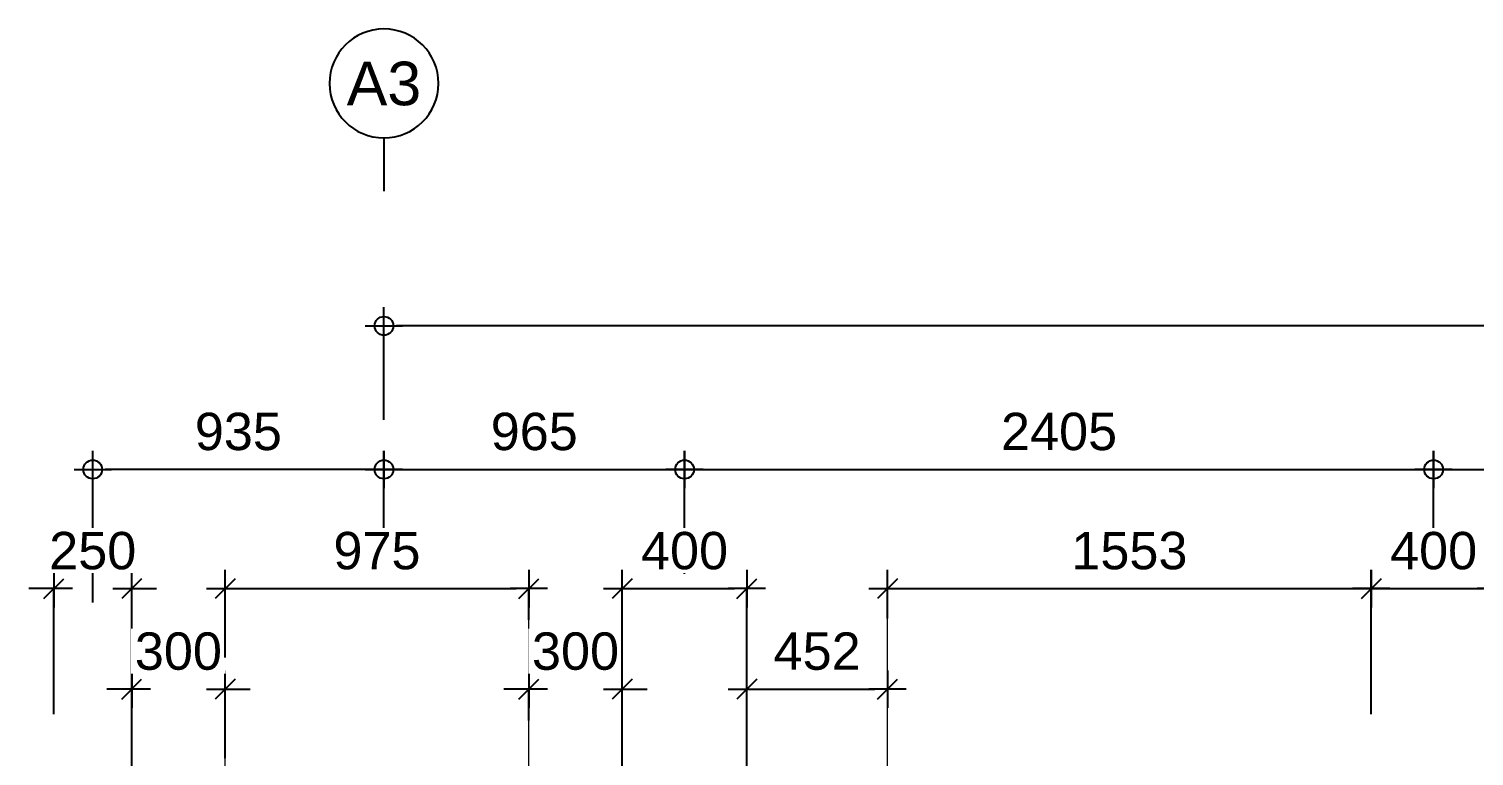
# Model space of a CAD drawing. Header units: millimetres. Extents: x 652937 to 1670132, y 1473552 to 2851037.
# Drawn here: x 663421.43 to 663426.07, y 1524568.492 to 1524570.826 of the extents above; entities that cross this region are included whole.
import ezdxf
from ezdxf.enums import TextEntityAlignment as Align

# ---------------------------------------------------------------- set-up
doc = ezdxf.new("R2010")
doc.units = ezdxf.units.MM
doc.linetypes.add('Grid Line', pattern=[22.225, 12.7, -3.175, 3.175, -3.175])
doc.linetypes.add('HIDDEN', pattern=[0.375, 0.25, -0.125])
doc.layers.get('Defpoints').update_dxf_attribs({"color": 255})
doc.layers.add('S-DIM', color=7, linetype='Continuous')
doc.layers.add('Stan-Dim', color=5, linetype='Continuous')
doc.layers.add('Z-030-M_GRID', color=1, linetype='Continuous', lineweight=9)
doc.styles.add('Arial', font='arial.ttf')
doc.styles.add('CKST2', font='romans.shx', dxfattribs={"width": 0.8, "height": 4})
doc.dimstyles.new('Dim 40 - Cen', dxfattribs={"dimscale": 0.04, "dimtxt": 3, "dimasz": 1, "dimexe": 0, "dimexo": 1, "dimgap": 1.5, "dimtad": 1, "dimdec": 0, "dimlfac": 1000, "dimzin": 1, "dimdsep": 46, "dimtxsty": 'Arial', "dimblk": 'CEN1', "dimcen": 0.09, "dimclrd": 1, "dimclre": 49, "dimclrt": 3, "dimadec": 0, "dimazin": 0, "dimtfac": 1, "dimtdec": 0, "dimtix": 1, "dimtofl": 0, "dimtmove": 2, "dimatfit": 3, "dimfxl": 1, "dimtfill": 1, "dimtolj": 1, "dimtzin": 0, "dimarcsym": 1})
doc.dimstyles.new('Dim 40 - End', dxfattribs={"dimscale": 0.04, "dimtxt": 3, "dimasz": 1, "dimexe": 0, "dimexo": 2.5, "dimgap": 1.5, "dimtad": 1, "dimdec": 0, "dimlfac": 1000, "dimzin": 1, "dimdsep": 46, "dimtxsty": 'Arial', "dimblk": 'END', "dimcen": 0.09, "dimclrd": 1, "dimclre": 49, "dimclrt": 3, "dimadec": 0, "dimazin": 0, "dimtfac": 1, "dimtdec": 0, "dimtix": 1, "dimtofl": 0, "dimtmove": 2, "dimatfit": 3, "dimfxl": 1, "dimtfill": 1, "dimtfillclr": 256, "dimtolj": 1, "dimtzin": 0, "dimarcsym": 0})

# ---------------------------------------------------------------- blocks, each defined once
blk = doc.blocks.new('CEN1')
at = {"color": 1}
for p, q in [((0, 1.5), (0, -1.5)), ((1.5, 0), (-1.5, 0))]:
    blk.add_line(p, q, dxfattribs=at)
at = {"color": 3}
blk.add_circle((0, 0), 0.75, dxfattribs=at)
blk = doc.blocks.new('*D118')
at = {"color": 49, "lineweight": -2, "transparency": 16777216}
for p, q in [((663421.6347, 1524568.9849), (663421.6347, 1524569.4121)), ((663422.5697, 1524569.1219), (663422.5697, 1524569.4121))]:
    blk.add_line(p, q, dxfattribs=at)
at = {"color": 1, "lineweight": -2, "transparency": 16777216}
blk.add_line((663422.5297, 1524569.4121), (663421.6747, 1524569.4121), dxfattribs=at)
at = {"layer": 'Defpoints', "color": 0, "transparency": 16777216}
for p in [(663421.6347, 1524569.4121), (663422.5697, 1524569.0819), (663421.6347, 1524568.9449)]:
    blk.add_point(p, dxfattribs=at)
at = {"color": 1, "lineweight": -2, "transparency": 16777216, "xscale": 0.04, "yscale": 0.04, "zscale": 0.04, "rotation": 180}
blk.add_blockref('CEN1', (663421.6347, 1524569.4121), dxfattribs=at)
at = {"color": 1, "lineweight": -2, "transparency": 16777216, "xscale": 0.04, "yscale": 0.04, "zscale": 0.04}
blk.add_blockref('CEN1', (663422.5697, 1524569.4121), dxfattribs=at)
at = {"color": 3, "transparency": 16777216, "insert": (663422.1022, 1524569.5334), "char_height": 0.12, "attachment_point": 5, "style": 'Arial', "bg_fill": 3, "box_fill_scale": 1.1, "bg_fill_color": 256, "bg_fill_true_color": 13158600, "bg_fill_transparency": 0}
blk.add_mtext('\\A1;935', dxfattribs=at)
blk = doc.blocks.new('*D119')
at = {"color": 49, "lineweight": -2, "transparency": 16777216}
for p, q in [((663422.5697, 1524569.571), (663422.5697, 1524569.8731)), ((663437.2097, 1524569.571), (663437.2097, 1524569.8731))]:
    blk.add_line(p, q, dxfattribs=at)
at = {"color": 1, "lineweight": -2, "transparency": 16777216}
blk.add_line((663437.1697, 1524569.8731), (663422.6097, 1524569.8731), dxfattribs=at)
at = {"layer": 'Defpoints', "color": 0, "transparency": 16777216}
for p in [(663422.5697, 1524569.8731), (663422.5697, 1524569.531), (663437.2097, 1524569.531)]:
    blk.add_point(p, dxfattribs=at)
at = {"color": 1, "lineweight": -2, "transparency": 16777216, "xscale": 0.04, "yscale": 0.04, "zscale": 0.04, "rotation": 180}
blk.add_blockref('CEN1', (663422.5697, 1524569.8731), dxfattribs=at)
at = {"color": 1, "lineweight": -2, "transparency": 16777216, "xscale": 0.04, "yscale": 0.04, "zscale": 0.04}
blk.add_blockref('CEN1', (663437.2097, 1524569.8731), dxfattribs=at)
at = {"color": 3, "transparency": 16777216, "insert": (663429.8897, 1524569.9943), "char_height": 0.12, "attachment_point": 5, "style": 'Arial', "bg_fill": 3, "box_fill_scale": 1.1, "bg_fill_color": 256, "bg_fill_true_color": 13158600, "bg_fill_transparency": 0}
blk.add_mtext('\\A1;14640', dxfattribs=at)
blk = doc.blocks.new('*D122')
at = {"color": 49, "lineweight": -2, "transparency": 16777216}
for p, q in [((663422.5697, 1524569.2699), (663422.5697, 1524569.4121)), ((663423.5347, 1524569.2699), (663423.5347, 1524569.4121))]:
    blk.add_line(p, q, dxfattribs=at)
at = {"color": 1, "lineweight": -2, "transparency": 16777216}
blk.add_line((663422.6097, 1524569.4121), (663423.4947, 1524569.4121), dxfattribs=at)
at = {"layer": 'Defpoints', "color": 0, "transparency": 16777216}
for p in [(663423.5347, 1524569.4121), (663422.5697, 1524569.2299), (663423.5347, 1524569.2299)]:
    blk.add_point(p, dxfattribs=at)
at = {"color": 1, "lineweight": -2, "transparency": 16777216, "xscale": 0.04, "yscale": 0.04, "zscale": 0.04, "rotation": 180}
blk.add_blockref('CEN1', (663422.5697, 1524569.4121), dxfattribs=at)
at = {"color": 1, "lineweight": -2, "transparency": 16777216, "xscale": 0.04, "yscale": 0.04, "zscale": 0.04}
blk.add_blockref('CEN1', (663423.5347, 1524569.4121), dxfattribs=at)
at = {"color": 3, "transparency": 16777216, "insert": (663423.0522, 1524569.5333), "char_height": 0.12, "attachment_point": 5, "style": 'Arial', "bg_fill": 3, "box_fill_scale": 1.1, "bg_fill_color": 256, "bg_fill_true_color": 13158600, "bg_fill_transparency": 0}
blk.add_mtext('\\A1;965', dxfattribs=at)
blk = doc.blocks.new('*D123')
at = {"color": 49, "lineweight": -2, "transparency": 16777216}
for p, q in [((663423.5347, 1524569.0769), (663423.5347, 1524569.4121)), ((663425.9397, 1524569.2569), (663425.9397, 1524569.4121))]:
    blk.add_line(p, q, dxfattribs=at)
at = {"color": 1, "lineweight": -2, "transparency": 16777216}
blk.add_line((663423.5747, 1524569.4121), (663425.8997, 1524569.4121), dxfattribs=at)
at = {"layer": 'Defpoints', "color": 0, "transparency": 16777216}
for p in [(663425.9397, 1524569.4121), (663425.9397, 1524569.2169), (663423.5347, 1524569.0369)]:
    blk.add_point(p, dxfattribs=at)
at = {"color": 1, "lineweight": -2, "transparency": 16777216, "xscale": 0.04, "yscale": 0.04, "zscale": 0.04, "rotation": 180}
blk.add_blockref('CEN1', (663423.5347, 1524569.4121), dxfattribs=at)
at = {"color": 1, "lineweight": -2, "transparency": 16777216, "xscale": 0.04, "yscale": 0.04, "zscale": 0.04}
blk.add_blockref('CEN1', (663425.9397, 1524569.4121), dxfattribs=at)
at = {"color": 3, "transparency": 16777216, "insert": (663424.7372, 1524569.5333), "char_height": 0.12, "attachment_point": 5, "style": 'Arial', "bg_fill": 3, "box_fill_scale": 1.1, "bg_fill_color": 256, "bg_fill_true_color": 13158600, "bg_fill_transparency": 0}
blk.add_mtext('\\A1;2405', dxfattribs=at)
blk = doc.blocks.new('*D124')
at = {"color": 49, "lineweight": -2, "transparency": 16777216}
for p, q in [((663425.9397, 1524569.1426), (663425.9397, 1524569.4121)), ((663430.0197, 1524569.1426), (663430.0197, 1524569.4121))]:
    blk.add_line(p, q, dxfattribs=at)
at = {"color": 1, "lineweight": -2, "transparency": 16777216}
blk.add_line((663425.9797, 1524569.4121), (663429.9797, 1524569.4121), dxfattribs=at)
at = {"layer": 'Defpoints', "color": 0, "transparency": 16777216}
for p in [(663430.0197, 1524569.4121), (663425.9397, 1524569.1026), (663430.0197, 1524569.1026)]:
    blk.add_point(p, dxfattribs=at)
at = {"color": 1, "lineweight": -2, "transparency": 16777216, "xscale": 0.04, "yscale": 0.04, "zscale": 0.04, "rotation": 180}
blk.add_blockref('CEN1', (663425.9397, 1524569.4121), dxfattribs=at)
at = {"color": 1, "lineweight": -2, "transparency": 16777216, "xscale": 0.04, "yscale": 0.04, "zscale": 0.04}
blk.add_blockref('CEN1', (663430.0197, 1524569.4121), dxfattribs=at)
at = {"color": 3, "transparency": 16777216, "insert": (663427.9797, 1524569.5333), "char_height": 0.12, "attachment_point": 5, "style": 'Arial', "bg_fill": 3, "box_fill_scale": 1.1, "bg_fill_color": 256, "bg_fill_true_color": 13158600, "bg_fill_transparency": 0}
blk.add_mtext('\\A1;4080', dxfattribs=at)
blk = doc.blocks.new('grid2')
at = {"layer": 'Stan-Dim', "color": 3}
blk.add_line((0, -4.87), (0, 0), dxfattribs=at)
blk.add_circle((0, -9.87), 5, dxfattribs=at)
at = {"layer": 'Stan-Dim', "style": 'CKST2', "width": 0.8}
blk.add_attdef('00', text='', height=4, dxfattribs=at).set_placement((0, -9.87), align=Align.MIDDLE_CENTER)
blk = doc.blocks.new('END')
at = {"color": 1}
for p, q in [((0, 1.5), (0, -1.5)), ((1.5, 0), (-1.5, 0))]:
    blk.add_line(p, q, dxfattribs=at)
at = {"color": 3}
blk.add_line((-0.8, -0.8), (0.8, 0.8), dxfattribs=at)
blk = doc.blocks.new('*D341')
at = {"layer": 'Defpoints', "color": 0, "transparency": 16777216}
for p in [(663421.7597, 1524569.0296), (663421.5097, 1524568.5262), (663421.7597, 1524568.5262)]:
    blk.add_point(p, dxfattribs=at)
at = {"layer": 'S-DIM', "color": 1, "lineweight": -2, "transparency": 16777216}
for p, q in [((663421.4697, 1524569.0296), (663421.4297, 1524569.0296)), ((663421.7997, 1524569.0296), (663421.8397, 1524569.0296))]:
    blk.add_line(p, q, dxfattribs=at)
at = {"layer": 'S-DIM', "color": 49, "lineweight": -2, "transparency": 16777216}
for p, q in [((663421.5097, 1524568.6262), (663421.5097, 1524569.0296)), ((663421.7597, 1524568.6262), (663421.7597, 1524569.0296))]:
    blk.add_line(p, q, dxfattribs=at)
at = {"layer": 'S-DIM', "color": 1, "lineweight": -2, "transparency": 16777216, "xscale": 0.04, "yscale": 0.04, "zscale": 0.04}
blk.add_blockref('END', (663421.5097, 1524569.0296), dxfattribs=at)
at = {"layer": 'S-DIM', "color": 1, "lineweight": -2, "transparency": 16777216, "xscale": 0.04, "yscale": 0.04, "zscale": 0.04, "rotation": 180}
blk.add_blockref('END', (663421.7597, 1524569.0296), dxfattribs=at)
at = {"layer": 'S-DIM', "color": 3, "transparency": 16777216, "insert": (663421.6347, 1524569.1509), "char_height": 0.12, "attachment_point": 5, "style": 'Arial', "bg_fill": 3, "box_fill_scale": 1.1, "bg_fill_color": 256, "bg_fill_true_color": 13158600, "bg_fill_transparency": 0}
blk.add_mtext('\\A1;250', dxfattribs=at)
blk = doc.blocks.new('*D342')
at = {"layer": 'Defpoints', "color": 0, "transparency": 16777216}
for p in [(663422.0597, 1524568.707), (663422.0597, 1524568.3855), (663421.7597, 1524568.2035)]:
    blk.add_point(p, dxfattribs=at)
at = {"layer": 'S-DIM', "color": 1, "lineweight": -2, "transparency": 16777216}
for p, q in [((663421.7197, 1524568.707), (663421.6797, 1524568.707)), ((663422.0997, 1524568.707), (663422.1397, 1524568.707))]:
    blk.add_line(p, q, dxfattribs=at)
at = {"layer": 'S-DIM', "color": 49, "lineweight": -2, "transparency": 16777216}
for p, q in [((663421.7597, 1524568.3035), (663421.7597, 1524568.707)), ((663422.0597, 1524568.4855), (663422.0597, 1524568.707))]:
    blk.add_line(p, q, dxfattribs=at)
at = {"layer": 'S-DIM', "color": 1, "lineweight": -2, "transparency": 16777216, "xscale": 0.04, "yscale": 0.04, "zscale": 0.04}
blk.add_blockref('END', (663421.7597, 1524568.707), dxfattribs=at)
at = {"layer": 'S-DIM', "color": 1, "lineweight": -2, "transparency": 16777216, "xscale": 0.04, "yscale": 0.04, "zscale": 0.04, "rotation": 180}
blk.add_blockref('END', (663422.0597, 1524568.707), dxfattribs=at)
at = {"layer": 'S-DIM', "color": 3, "transparency": 16777216, "insert": (663421.9097, 1524568.8283), "char_height": 0.12, "attachment_point": 5, "style": 'Arial', "bg_fill": 3, "box_fill_scale": 1.1, "bg_fill_color": 256, "bg_fill_true_color": 13158600, "bg_fill_transparency": 0}
blk.add_mtext('\\A1;300', dxfattribs=at)
blk = doc.blocks.new('*D343')
at = {"layer": 'Defpoints', "color": 0, "transparency": 16777216}
for p in [(663423.0347, 1524569.0296), (663423.0347, 1524568.8292), (663422.0597, 1524568.7082)]:
    blk.add_point(p, dxfattribs=at)
at = {"layer": 'S-DIM', "color": 49, "lineweight": -2, "transparency": 16777216}
for p, q in [((663422.0597, 1524568.8082), (663422.0597, 1524569.0296)), ((663423.0347, 1524568.9292), (663423.0347, 1524569.0296))]:
    blk.add_line(p, q, dxfattribs=at)
at = {"layer": 'S-DIM', "color": 1, "lineweight": -2, "transparency": 16777216}
blk.add_line((663422.0997, 1524569.0296), (663422.9947, 1524569.0296), dxfattribs=at)
at = {"layer": 'S-DIM', "color": 1, "lineweight": -2, "transparency": 16777216, "xscale": 0.04, "yscale": 0.04, "zscale": 0.04, "rotation": 180}
blk.add_blockref('END', (663422.0597, 1524569.0296), dxfattribs=at)
at = {"layer": 'S-DIM', "color": 1, "lineweight": -2, "transparency": 16777216, "xscale": 0.04, "yscale": 0.04, "zscale": 0.04}
blk.add_blockref('END', (663423.0347, 1524569.0296), dxfattribs=at)
at = {"layer": 'S-DIM', "color": 3, "transparency": 16777216, "insert": (663422.5472, 1524569.1509), "char_height": 0.12, "attachment_point": 5, "style": 'Arial', "bg_fill": 3, "box_fill_scale": 1.1, "bg_fill_color": 256, "bg_fill_true_color": 13158600, "bg_fill_transparency": 0}
blk.add_mtext('\\A1;975', dxfattribs=at)
blk = doc.blocks.new('*D344')
at = {"layer": 'Defpoints', "color": 0, "transparency": 16777216}
for p in [(663423.3347, 1524568.707), (663423.0347, 1524568.5065), (663423.3347, 1524568.2035)]:
    blk.add_point(p, dxfattribs=at)
at = {"layer": 'S-DIM', "color": 1, "lineweight": -2, "transparency": 16777216}
for p, q in [((663422.9947, 1524568.707), (663422.9547, 1524568.707)), ((663423.3747, 1524568.707), (663423.4147, 1524568.707))]:
    blk.add_line(p, q, dxfattribs=at)
at = {"layer": 'S-DIM', "color": 49, "lineweight": -2, "transparency": 16777216}
for p, q in [((663423.0347, 1524568.6065), (663423.0347, 1524568.707)), ((663423.3347, 1524568.3035), (663423.3347, 1524568.707))]:
    blk.add_line(p, q, dxfattribs=at)
at = {"layer": 'S-DIM', "color": 1, "lineweight": -2, "transparency": 16777216, "xscale": 0.04, "yscale": 0.04, "zscale": 0.04}
blk.add_blockref('END', (663423.0347, 1524568.707), dxfattribs=at)
at = {"layer": 'S-DIM', "color": 1, "lineweight": -2, "transparency": 16777216, "xscale": 0.04, "yscale": 0.04, "zscale": 0.04, "rotation": 180}
blk.add_blockref('END', (663423.3347, 1524568.707), dxfattribs=at)
at = {"layer": 'S-DIM', "color": 3, "transparency": 16777216, "insert": (663423.1847, 1524568.8283), "char_height": 0.12, "attachment_point": 5, "style": 'Arial', "bg_fill": 3, "box_fill_scale": 1.1, "bg_fill_color": 256, "bg_fill_true_color": 13158600, "bg_fill_transparency": 0}
blk.add_mtext('\\A1;300', dxfattribs=at)
blk = doc.blocks.new('*D345')
at = {"layer": 'Defpoints', "color": 0, "transparency": 16777216}
for p in [(663423.7347, 1524569.0296), (663423.3347, 1524568.5262), (663423.7347, 1524568.5262)]:
    blk.add_point(p, dxfattribs=at)
at = {"layer": 'S-DIM', "color": 49, "lineweight": -2, "transparency": 16777216}
for p, q in [((663423.3347, 1524568.6262), (663423.3347, 1524569.0296)), ((663423.7347, 1524568.6262), (663423.7347, 1524569.0296))]:
    blk.add_line(p, q, dxfattribs=at)
at = {"layer": 'S-DIM', "color": 1, "lineweight": -2, "transparency": 16777216}
blk.add_line((663423.3747, 1524569.0296), (663423.6947, 1524569.0296), dxfattribs=at)
at = {"layer": 'S-DIM', "color": 1, "lineweight": -2, "transparency": 16777216, "xscale": 0.04, "yscale": 0.04, "zscale": 0.04, "rotation": 180}
blk.add_blockref('END', (663423.3347, 1524569.0296), dxfattribs=at)
at = {"layer": 'S-DIM', "color": 1, "lineweight": -2, "transparency": 16777216, "xscale": 0.04, "yscale": 0.04, "zscale": 0.04}
blk.add_blockref('END', (663423.7347, 1524569.0296), dxfattribs=at)
at = {"layer": 'S-DIM', "color": 3, "transparency": 16777216, "insert": (663423.5347, 1524569.1509), "char_height": 0.12, "attachment_point": 5, "style": 'Arial', "bg_fill": 3, "box_fill_scale": 1.1, "bg_fill_color": 256, "bg_fill_true_color": 13158600, "bg_fill_transparency": 0}
blk.add_mtext('\\A1;400', dxfattribs=at)
blk = doc.blocks.new('*D346')
at = {"layer": 'Defpoints', "color": 0, "transparency": 16777216}
for p in [(663424.1862, 1524568.707), (663424.1862, 1524568.6662), (663423.7347, 1524568.2035)]:
    blk.add_point(p, dxfattribs=at)
at = {"layer": 'S-DIM', "color": 49, "lineweight": -2, "transparency": 16777216}
for p, q in [((663424.1862, 1524568.7662), (663424.1862, 1524568.707)), ((663423.7347, 1524568.3035), (663423.7347, 1524568.707))]:
    blk.add_line(p, q, dxfattribs=at)
at = {"layer": 'S-DIM', "color": 1, "lineweight": -2, "transparency": 16777216}
blk.add_line((663423.7747, 1524568.707), (663424.1462, 1524568.707), dxfattribs=at)
at = {"layer": 'S-DIM', "color": 1, "lineweight": -2, "transparency": 16777216, "xscale": 0.04, "yscale": 0.04, "zscale": 0.04, "rotation": 180}
blk.add_blockref('END', (663423.7347, 1524568.707), dxfattribs=at)
at = {"layer": 'S-DIM', "color": 1, "lineweight": -2, "transparency": 16777216, "xscale": 0.04, "yscale": 0.04, "zscale": 0.04}
blk.add_blockref('END', (663424.1862, 1524568.707), dxfattribs=at)
at = {"layer": 'S-DIM', "color": 3, "transparency": 16777216, "insert": (663423.9605, 1524568.8283), "char_height": 0.12, "attachment_point": 5, "style": 'Arial', "bg_fill": 3, "box_fill_scale": 1.1, "bg_fill_color": 256, "bg_fill_true_color": 13158600, "bg_fill_transparency": 0}
blk.add_mtext('\\A1;452', dxfattribs=at)
blk = doc.blocks.new('*D347')
at = {"layer": 'Defpoints', "color": 0, "transparency": 16777216}
for p in [(663425.7397, 1524569.0296), (663424.1862, 1524568.8341), (663425.7397, 1524568.7709)]:
    blk.add_point(p, dxfattribs=at)
at = {"layer": 'S-DIM', "color": 49, "lineweight": -2, "transparency": 16777216}
for p, q in [((663424.1862, 1524568.9341), (663424.1862, 1524569.0296)), ((663425.7397, 1524568.8709), (663425.7397, 1524569.0296))]:
    blk.add_line(p, q, dxfattribs=at)
at = {"layer": 'S-DIM', "color": 1, "lineweight": -2, "transparency": 16777216}
blk.add_line((663424.2262, 1524569.0296), (663425.6997, 1524569.0296), dxfattribs=at)
at = {"layer": 'S-DIM', "color": 1, "lineweight": -2, "transparency": 16777216, "xscale": 0.04, "yscale": 0.04, "zscale": 0.04, "rotation": 180}
blk.add_blockref('END', (663424.1862, 1524569.0296), dxfattribs=at)
at = {"layer": 'S-DIM', "color": 1, "lineweight": -2, "transparency": 16777216, "xscale": 0.04, "yscale": 0.04, "zscale": 0.04}
blk.add_blockref('END', (663425.7397, 1524569.0296), dxfattribs=at)
at = {"layer": 'S-DIM', "color": 3, "transparency": 16777216, "insert": (663424.963, 1524569.151), "char_height": 0.12, "attachment_point": 5, "style": 'Arial', "bg_fill": 3, "box_fill_scale": 1.1, "bg_fill_color": 256, "bg_fill_true_color": 13158600, "bg_fill_transparency": 0}
blk.add_mtext('\\A1;1553', dxfattribs=at)
blk = doc.blocks.new('*D348')
at = {"layer": 'Defpoints', "color": 0, "transparency": 16777216}
for p in [(663426.1397, 1524569.0296), (663425.7397, 1524568.5262), (663426.1397, 1524568.5262)]:
    blk.add_point(p, dxfattribs=at)
at = {"layer": 'S-DIM', "color": 49, "lineweight": -2, "transparency": 16777216}
for p, q in [((663425.7397, 1524568.6262), (663425.7397, 1524569.0296)), ((663426.1397, 1524568.6262), (663426.1397, 1524569.0296))]:
    blk.add_line(p, q, dxfattribs=at)
at = {"layer": 'S-DIM', "color": 1, "lineweight": -2, "transparency": 16777216}
blk.add_line((663425.7797, 1524569.0296), (663426.0997, 1524569.0296), dxfattribs=at)
at = {"layer": 'S-DIM', "color": 1, "lineweight": -2, "transparency": 16777216, "xscale": 0.04, "yscale": 0.04, "zscale": 0.04, "rotation": 180}
blk.add_blockref('END', (663425.7397, 1524569.0296), dxfattribs=at)
at = {"layer": 'S-DIM', "color": 1, "lineweight": -2, "transparency": 16777216, "xscale": 0.04, "yscale": 0.04, "zscale": 0.04}
blk.add_blockref('END', (663426.1397, 1524569.0296), dxfattribs=at)
at = {"layer": 'S-DIM', "color": 3, "transparency": 16777216, "insert": (663425.9397, 1524569.1509), "char_height": 0.12, "attachment_point": 5, "style": 'Arial', "bg_fill": 3, "box_fill_scale": 1.1, "bg_fill_color": 256, "bg_fill_true_color": 13158600, "bg_fill_transparency": 0}
blk.add_mtext('\\A1;400', dxfattribs=at)

msp = doc.modelspace()

# ---------------------------------------------------------------- linework, layer by layer
at = {"layer": 'Z-030-M_GRID', "linetype": 'Grid Line'}
msp.add_line((663422.5697, 1524548.6739), (663422.5697, 1524570.3311), dxfattribs=at)
at = {"layer": 'Z-030-M_GRID', "color": 251, "linetype": 'Grid Line'}
for p, q in [((663421.6347, 1524554.9261), (663421.6347, 1524569.1802)), ((663423.5347, 1524554.9261), (663423.5347, 1524569.1245))]:
    msp.add_line(p, q, dxfattribs=at)
at = {"layer": 'Z-030-M_GRID', "color": 251, "linetype": 'HIDDEN', "ltscale": 10}
for p, q in [((663423.0347, 1524567.3881), (663423.0347, 1524568.9922)), ((663424.1862, 1524567.3881), (663424.1862, 1524568.9922))]:
    msp.add_line(p, q, dxfattribs=at)

# ---------------------------------------------------------------- block references
ref = msp.add_blockref('grid2', (663422.5697, 1524570.3058), dxfattribs=dict(xscale=-0.035, yscale=0.035, zscale=0.035, rotation=180))
ref.add_attrib('00', 'A3', dxfattribs={"layer": 'Stan-Dim', "height": 0.14, "style": 'Arial'}).set_placement((663422.5697, 1524570.6512), align=Align.MIDDLE)

# ---------------------------------------------------------------- next in the draw order: dimensions: what is measured, and where the dimension line sits
dim = msp.add_linear_dim(base=(663421.6347, 1524569.4121), p1=(663422.5697, 1524569.0819), p2=(663421.6347, 1524568.9449), angle=180, dimstyle='Dim 40 - Cen')
dim.commit()
dim.dimension.update_dxf_attribs({"geometry": '*D118', "text_midpoint": (663422.1022, 1524569.5334)})

# ---------------------------------------------------------------- next in the draw order: linework, layer by layer
msp.add_line((663422.0597, 1524567.3881), (663422.0597, 1524568.9922), dxfattribs=at)

# ---------------------------------------------------------------- next in the draw order: dimensions: what is measured, and where the dimension line sits
dim = msp.add_linear_dim(base=(663422.5697, 1524569.8731), p1=(663437.2097, 1524569.531), p2=(663422.5697, 1524569.531), angle=180, dimstyle='Dim 40 - Cen')
dim.commit()
dim.dimension.update_dxf_attribs({"geometry": '*D119', "text_midpoint": (663429.8897, 1524569.9943)})
at = {"layer": 'S-DIM', "color": 4}
dim = msp.add_linear_dim(base=(663421.7597, 1524569.0296), p1=(663421.5097, 1524568.5262), p2=(663421.7597, 1524568.5262), dimstyle='Dim 40 - End', dxfattribs=at)
dim.commit()
dim.dimension.update_dxf_attribs({"geometry": '*D341', "text_midpoint": (663421.6347, 1524569.1509)})

# ---------------------------------------------------------------- next in the draw order: dimensions: what is measured, and where the dimension line sits
dim = msp.add_linear_dim(base=(663423.5347, 1524569.4121), p1=(663422.5697, 1524569.2299), p2=(663423.5347, 1524569.2299), dimstyle='Dim 40 - Cen')
dim.commit()
dim.dimension.update_dxf_attribs({"geometry": '*D122', "text_midpoint": (663423.0522, 1524569.5333)})
dim = msp.add_linear_dim(base=(663422.0597, 1524568.707), p1=(663421.7597, 1524568.2035), p2=(663422.0597, 1524568.3855), dimstyle='Dim 40 - End', dxfattribs=at)
dim.commit()
dim.dimension.update_dxf_attribs({"geometry": '*D342', "text_midpoint": (663421.9097, 1524568.8283)})

# ---------------------------------------------------------------- next in the draw order: dimensions: what is measured, and where the dimension line sits
dim = msp.add_linear_dim(base=(663425.9397, 1524569.4121), p1=(663423.5347, 1524569.0369), p2=(663425.9397, 1524569.2169), dimstyle='Dim 40 - Cen')
dim.commit()
dim.dimension.update_dxf_attribs({"geometry": '*D123', "text_midpoint": (663424.7372, 1524569.5333)})
dim = msp.add_linear_dim(base=(663423.0347, 1524569.0296), p1=(663422.0597, 1524568.7082), p2=(663423.0347, 1524568.8292), dimstyle='Dim 40 - End', dxfattribs=at)
dim.commit()
dim.dimension.update_dxf_attribs({"geometry": '*D343', "text_midpoint": (663422.5472, 1524569.1509)})

# ---------------------------------------------------------------- next in the draw order: linework, layer by layer
at = {"layer": 'Z-030-M_GRID', "color": 251, "linetype": 'Grid Line'}
msp.add_line((663425.9397, 1524554.9261), (663425.9397, 1524569.1245), dxfattribs=at)

# ---------------------------------------------------------------- next in the draw order: dimensions: what is measured, and where the dimension line sits
at = {"layer": 'S-DIM', "color": 4}
dim = msp.add_linear_dim(base=(663423.3347, 1524568.707), p1=(663423.0347, 1524568.5065), p2=(663423.3347, 1524568.2035), dimstyle='Dim 40 - End', dxfattribs=at)
dim.commit()
dim.dimension.update_dxf_attribs({"geometry": '*D344', "text_midpoint": (663423.1847, 1524568.8283)})

# ---------------------------------------------------------------- next in the draw order: dimensions: what is measured, and where the dimension line sits
dim = msp.add_linear_dim(base=(663430.0197, 1524569.4121), p1=(663425.9397, 1524569.1026), p2=(663430.0197, 1524569.1026), dimstyle='Dim 40 - Cen')
dim.commit()
dim.dimension.update_dxf_attribs({"geometry": '*D124', "text_midpoint": (663427.9797, 1524569.5333)})
dim = msp.add_linear_dim(base=(663423.7347, 1524569.0296), p1=(663423.3347, 1524568.5262), p2=(663423.7347, 1524568.5262), dimstyle='Dim 40 - End', dxfattribs=at)
dim.commit()
dim.dimension.update_dxf_attribs({"geometry": '*D345', "text_midpoint": (663423.5347, 1524569.1509)})

# ---------------------------------------------------------------- next in the draw order: dimensions: what is measured, and where the dimension line sits
dim = msp.add_linear_dim(base=(663424.186245, 1524568.706988), p1=(663423.734741, 1524568.20349), p2=(663424.186245, 1524568.666211), dimstyle='Dim 40 - End', dxfattribs=at)
dim.commit()
dim.dimension.update_dxf_attribs({"geometry": '*D346', "text_midpoint": (663423.960493, 1524568.828257)})

# ---------------------------------------------------------------- next in the draw order: dimensions: what is measured, and where the dimension line sits
dim = msp.add_linear_dim(base=(663425.739741, 1524569.029648), p1=(663424.186245, 1524568.834116), p2=(663425.739741, 1524568.770923), dimstyle='Dim 40 - End', dxfattribs=at)
dim.commit()
dim.dimension.update_dxf_attribs({"geometry": '*D347', "text_midpoint": (663424.962993, 1524569.150958)})

# ---------------------------------------------------------------- next in the draw order: dimensions: what is measured, and where the dimension line sits
dim = msp.add_linear_dim(base=(663426.1397, 1524569.0296), p1=(663425.7397, 1524568.5262), p2=(663426.1397, 1524568.5262), dimstyle='Dim 40 - End', dxfattribs=at)
dim.commit()
dim.dimension.update_dxf_attribs({"geometry": '*D348', "text_midpoint": (663425.9397, 1524569.1509)})

doc.saveas('drawing.dxf')
